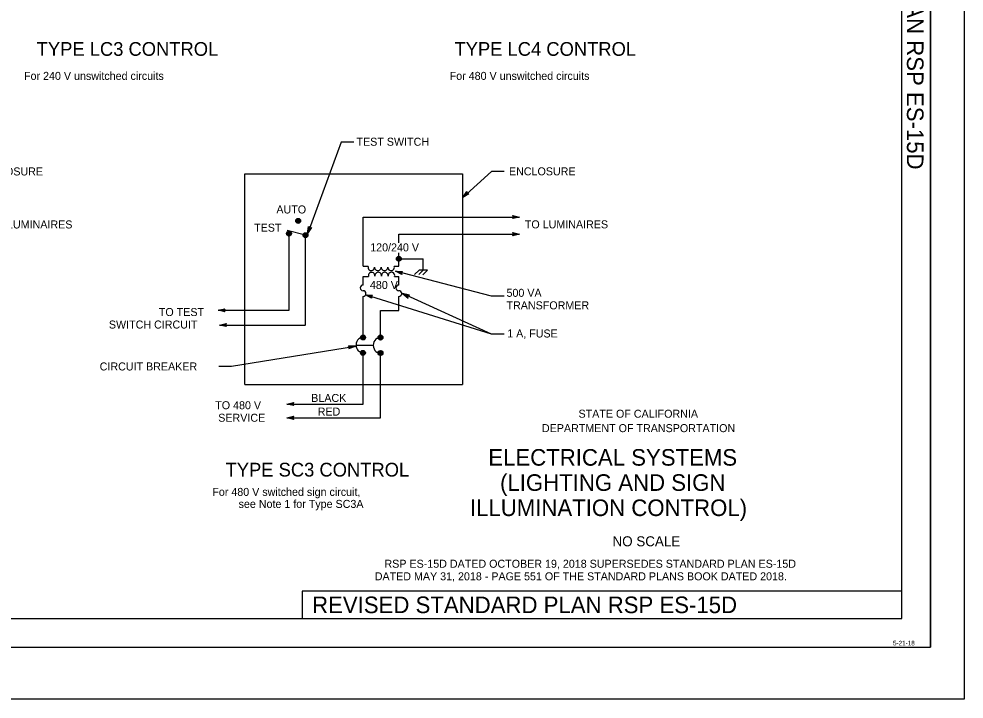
# Model space of a CAD drawing. Extents: x -894 to 866, y -476 to 714.
# Drawn here: x 39 to 866, y -476 to 119 of the extents above; entities that cross this region are included whole.
import ezdxf

# ---------------------------------------------------------------- set-up
doc = ezdxf.new("R2010")
doc.units = 0
for name, color, linetype in [('10 Sheet Format', 7, 'Continuous'), ('56 Stage 3 Anno', 7, 'Continuous'), ('57 Undefined', 7, 'Continuous'), ('60 Nongeo Data', 7, 'Continuous')]:
    doc.layers.add(name, color=color, linetype=linetype)

msp = doc.modelspace()

# ---------------------------------------------------------------- linework, layer by layer
at = {"layer": '10 Sheet Format'}
for p, q in [((836.55, 668.96), (836.55, -431.04)), ((811.55, -406.04), (811.55, 643.96)), ((811.54, -381.95), (286.89, -381.95)), ((286.89, -381.95), (286.89, -406.04)), ((-813.45, -406.04), (811.55, -406.04)), ((-863.46, -431.04), (836.55, -431.04))]:
    msp.add_line(p, q, dxfattribs=at)
for points in [[(-894.04, 713.56), (865.96, 713.56), (865.96, -476.44), (-894.04, -476.44)], [(-863.46, -431.04), (836.55, -431.04), (836.55, 668.96), (-863.46, 668.96)]]:
    msp.add_lwpolyline(points, close=True, dxfattribs=at)
at = {"layer": '56 Stage 3 Anno'}
for p, q in [((427.44, -37.61), (430.94, -32.56)), ((428.46, -36.67), (431.01, -32.98)), ((430.94, -32.56), (430.94, -32.56)), ((430.94, -32.56), (431.26, -34.08)), ((432.75, -34.52), (427.44, -37.61)), ((427.44, -37.61), (427.44, -37.61)), ((432.35, -34.4), (428.46, -36.68)), ((429.47, -35.74), (431.12, -33.36)), ((431.94, -34.3), (429.47, -35.74)), ((430.49, -34.8), (431.19, -33.78)), ((431.57, -34.16), (430.49, -34.8)), ((431.26, -34.08), (432.75, -34.52)), ((432.75, -34.52), (432.75, -34.52)), ((291.61, -69.13), (292.53, -63.05)), ((295.02, -64.01), (291.61, -69.13)), ((292.11, -67.83), (292.78, -63.4)), ((294.61, -64.09), (292.11, -67.84)), ((292.53, -63.05), (292.53, -63.05)), ((292.53, -63.05), (293.48, -64.28)), ((292.61, -66.55), (293.04, -63.69)), ((294.19, -64.17), (292.61, -66.55)), ((293.1, -65.26), (293.29, -64.04)), ((293.8, -64.21), (293.1, -65.26)), ((293.48, -64.28), (295.02, -64.01)), ((295.02, -64.01), (295.02, -64.01)), ((291.61, -69.13), (291.61, -69.13)), ((374.05, -105.06), (368.66, -102.11)), ((368.66, -102.11), (368.66, -102.11)), ((368.66, -102.11), (374.79, -102.49)), ((373.94, -104.65), (369.98, -102.49)), ((369.99, -102.49), (374.46, -102.77)), ((373.82, -104.24), (371.31, -102.88)), ((371.31, -102.88), (374.2, -103.05)), ((373.74, -103.86), (372.64, -103.26)), ((372.64, -103.26), (373.87, -103.34)), ((374.79, -102.49), (373.65, -103.55)), ((373.65, -103.55), (374.05, -105.06)), ((374.05, -105.06), (374.05, -105.06)), ((374.79, -102.49), (374.79, -102.49)), ((380.81, -123.24), (374.86, -121.68)), ((374.86, -121.68), (374.86, -121.68)), ((374.86, -121.68), (379.59, -125.62)), ((452.53, -157.11), (374.86, -121.68)), ((380.45, -123.46), (376.09, -122.31)), ((376.1, -122.32), (379.54, -125.19)), ((380.08, -123.67), (377.32, -122.95)), ((377.32, -122.95), (379.54, -124.8)), ((379.76, -123.9), (378.55, -123.58)), ((378.55, -123.58), (379.5, -124.37)), ((379.48, -124.07), (380.81, -123.24)), ((380.81, -123.24), (380.81, -123.24)), ((379.59, -125.62), (379.48, -124.07)), ((379.59, -125.62), (379.59, -125.62)), ((327.45, -167.31), (327.45, -167.31)), ((327.91, -169.89), (327.91, -169.89)), ((333.5, -167.57), (333.5, -167.57))]:
    msp.add_line(p, q, dxfattribs=at)
for points in [[(332.26, 10.7), (321.13, 10.7), (292.09, -67.85)], [(463.66, -14.92), (452.53, -14.92), (427.44, -37.61)], [(463.66, -123.93), (452.53, -123.93), (368.66, -102.11)], [(463.66, -157.11), (452.53, -157.11), (342.44, -122.69)], [(214.01, -185.3), (225.15, -185.3), (333.5, -167.57)]]:
    msp.add_lwpolyline(points, dxfattribs=at)
for points in [[(347.68, -125.71), (342.44, -122.69), (348.46, -123.2), (348.16, -123.48), (343.74, -123.1), (347.58, -125.32), (347.49, -124.92), (345.03, -123.51), (347.85, -123.75), (347.55, -124.02), (346.33, -123.91), (347.39, -124.53), (347.32, -124.22), (348.46, -123.2), (347.32, -124.22)], [(327.91, -169.89), (333.5, -167.57), (327.45, -167.3), (327.72, -167.61), (332.15, -167.81), (328.05, -169.51), (328.2, -169.13), (330.82, -168.05), (327.99, -167.92), (328.25, -168.23), (329.48, -168.28), (328.34, -168.75), (328.45, -168.46), (327.45, -167.3), (328.45, -168.46)]]:
    msp.add_lwpolyline(points, close=True, dxfattribs=at)
at = {"layer": '57 Undefined'}
for p, q in [((392.93, -101.15), (392.93, -91.24)), ((389.26, -101.15), (385.32, -105.08)), ((392.93, -101.15), (389.01, -105.07)), ((396.6, -101.15), (392.51, -105.24))]:
    msp.add_line(p, q, dxfattribs=at)
msp.add_lwpolyline([(396.6, -101.15), (389.26, -101.15)], dxfattribs=at)
at = {"layer": '60 Nongeo Data'}
for p, q in [((281.38, -58.01), (283.45, -55.94)), ((281.46, -58.64), (284.08, -56.02)), ((281.5, -57.37), (284.21, -60.08)), ((281.65, -57.03), (282.48, -56.21)), ((281.67, -59.14), (284.58, -56.23)), ((281.73, -56.89), (284.68, -59.84)), ((281.97, -59.54), (284.98, -56.53)), ((282.06, -56.51), (285.07, -59.52)), ((282.36, -59.86), (285.3, -56.92)), ((282.47, -56.21), (285.36, -59.11)), ((282.84, -60.09), (285.53, -57.4)), ((282.97, -56.01), (285.57, -58.61)), ((283.61, -55.94), (285.63, -57.97)), ((284.64, -56.27), (285.32, -56.94)), ((340.2, -54.74), (477.14, -54.74)), ((340.23, -97.87), (340.2, -54.74)), ((471.94, -54.74), (471.14, -53.4)), ((471.14, -53.4), (471.14, -53.4)), ((471.14, -53.4), (477.14, -54.74)), ((477.14, -54.74), (471.14, -56.07)), ((471.14, -56.07), (471.94, -54.74)), ((471.14, -56.07), (471.14, -56.07)), ((471.36, -53.76), (475.76, -54.74)), ((475.75, -54.75), (471.38, -55.71)), ((474.38, -54.74), (471.56, -55.37)), ((471.59, -54.12), (474.38, -54.74)), ((471.77, -54.46), (473, -54.74)), ((473, -54.74), (471.79, -55.01)), ((477.14, -54.74), (477.14, -54.74)), ((281.38, -57.96), (283.62, -60.2)), ((281.51, -58.79), (282.79, -60.07)), ((283.44, -60.19), (285.64, -58)), ((284.3, -60.04), (285.49, -58.85)), ((273.33, -69.43), (275.69, -67.07)), ((273.34, -68.91), (275.72, -71.29)), ((273.38, -69.66), (274.98, -71.26)), ((273.39, -68.67), (274.94, -67.12)), ((273.48, -69.99), (276.26, -67.21)), ((273.49, -68.35), (276.28, -71.14)), ((273.73, -70.44), (276.71, -67.46)), ((273.75, -67.91), (276.73, -70.88)), ((289.9, -70.57), (273.99, -66.62)), ((274.08, -70.8), (277.08, -67.81)), ((274.09, -67.54), (277.09, -70.54)), ((274.5, -71.09), (277.36, -68.23)), ((274.52, -67.26), (277.37, -70.11)), ((275.03, -71.27), (277.54, -68.76)), ((275.05, -67.09), (277.54, -69.58)), ((275.47, -136.27), (275.47, -71.35)), ((275.71, -71.29), (277.56, -69.44)), ((275.74, -67.07), (277.56, -68.89)), ((287.78, -70.34), (290.13, -72.69)), ((287.8, -70.23), (289.56, -68.47)), ((287.8, -70.93), (290.26, -68.47)), ((287.83, -71.1), (289.37, -72.63)), ((287.93, -69.77), (290.69, -72.54)), ((287.97, -71.47), (290.8, -68.64)), ((288.18, -69.32), (291.15, -72.29)), ((288.24, -71.91), (291.24, -68.91)), ((288.52, -68.95), (291.52, -71.95)), ((288.6, -72.26), (291.59, -69.27)), ((288.94, -68.67), (291.8, -71.53)), ((289.04, -72.52), (291.85, -69.71)), ((289.46, -68.48), (291.98, -71)), ((289.59, -72.68), (292.01, -70.26)), ((289.87, -149.08), (289.87, -72.74)), ((290.14, -68.45), (292.02, -70.33)), ((290.32, -72.66), (291.98, -70.99)), ((371.51, -69.74), (477.14, -69.74)), ((371.51, -77.3), (371.51, -69.74)), ((471.94, -69.74), (471.14, -68.4)), ((471.14, -68.4), (471.14, -68.4)), ((471.14, -68.4), (477.14, -69.74)), ((477.14, -69.74), (471.14, -71.07)), ((471.14, -71.07), (471.94, -69.74)), ((471.14, -71.07), (471.14, -71.07)), ((471.36, -68.76), (475.76, -69.74)), ((475.75, -69.75), (471.38, -70.71)), ((474.38, -69.74), (471.56, -70.37)), ((471.59, -69.12), (474.38, -69.74)), ((471.77, -69.46), (473, -69.74)), ((473, -69.74), (471.79, -70.01)), ((477.14, -69.74), (477.14, -69.74)), ((369.41, -91.57), (371.84, -89.14)), ((369.42, -90.85), (371.13, -89.14)), ((369.51, -90.53), (372.23, -93.25)), ((369.57, -92.11), (372.39, -89.3)), ((369.74, -90.06), (372.7, -93.01)), ((369.84, -92.56), (372.83, -89.57)), ((370.07, -89.68), (373.08, -92.68)), ((370.19, -92.91), (373.18, -89.92)), ((370.48, -89.38), (373.37, -92.27)), ((370.63, -93.18), (373.45, -90.36)), ((370.99, -89.18), (373.58, -91.77)), ((371.17, -93.34), (373.61, -90.9)), ((371.51, -89.89), (371.51, -86.21)), ((371.63, -89.11), (373.64, -91.12)), ((372.68, -89.46), (373.29, -90.07)), ((340.23, -97.87), (344.64, -97.87)), ((367.53, -97.87), (371.51, -97.87)), ((369.39, -91.12), (371.64, -93.37)), ((369.51, -91.94), (370.82, -93.25)), ((371.51, -97.87), (371.51, -93.37)), ((371.88, -93.34), (373.61, -91.61)), ((373.65, -91.24), (392.93, -91.24)), ((340.23, -106.87), (344.98, -106.87)), ((340.24, -114.27), (340.23, -106.87)), ((367.77, -106.87), (371.52, -106.87)), ((371.53, -114.25), (371.52, -106.87)), ((340.27, -157.94), (340.25, -124.25)), ((371.54, -136.45), (371.53, -124.33)), ((213.37, -136.24), (219.37, -134.91)), ((213.37, -136.24), (275.57, -136.24)), ((219.37, -137.58), (213.37, -136.24)), ((213.37, -136.24), (213.37, -136.24)), ((219.16, -137.23), (214.75, -136.24)), ((214.76, -136.24), (219.14, -135.27)), ((216.14, -136.25), (218.96, -135.62)), ((218.92, -136.87), (216.14, -136.25)), ((217.52, -136.25), (218.73, -135.98)), ((218.75, -136.52), (217.52, -136.25)), ((219.37, -134.91), (218.57, -136.24)), ((218.57, -136.24), (219.37, -137.58)), ((219.37, -134.91), (219.37, -134.91)), ((219.37, -137.58), (219.37, -137.58)), ((355.55, -136.45), (371.54, -136.45)), ((355.57, -158.06), (355.55, -136.45)), ((214.6, -149.24), (220.6, -147.91)), ((215.99, -149.23), (220.36, -148.27)), ((217.36, -149.24), (220.19, -148.61)), ((220.6, -147.91), (219.8, -149.24)), ((220.6, -147.91), (220.6, -147.91)), ((214.6, -149.24), (289.79, -149.24)), ((220.6, -150.58), (214.6, -149.24)), ((214.6, -149.24), (214.6, -149.24)), ((220.38, -150.22), (215.98, -149.24)), ((220.15, -149.86), (217.36, -149.24)), ((218.74, -149.24), (219.95, -148.97)), ((219.97, -149.52), (218.74, -149.24)), ((219.8, -149.24), (220.6, -150.58)), ((220.6, -150.58), (220.6, -150.58)), ((338.11, -160.25), (340.07, -162.2)), ((338.12, -159.84), (340, -157.96)), ((338.15, -160.51), (340.67, -157.99)), ((338.16, -159.59), (340.72, -162.15)), ((338.34, -161.04), (341.2, -158.18)), ((338.36, -159.08), (341.24, -161.95)), ((338.6, -161.44), (338.85, -161.69)), ((338.62, -161.46), (341.62, -158.46)), ((338.65, -158.66), (341.65, -161.67)), ((338.98, -161.8), (341.96, -158.83)), ((339.02, -158.32), (341.98, -161.29)), ((339.44, -162.05), (342.21, -159.28)), ((339.49, -158.08), (342.23, -160.82)), ((340.01, -162.19), (342.35, -159.85)), ((340.06, -157.95), (342.36, -160.25)), ((340.78, -162.13), (342.29, -160.61)), ((340.86, -158.04), (342.27, -159.45)), ((353.38, -159.96), (355.26, -158.08)), ((353.39, -160.5), (355.19, -162.3)), ((353.4, -159.81), (355.89, -162.29)), ((353.41, -160.63), (355.94, -158.11)), ((353.58, -159.27), (356.42, -162.11)), ((353.6, -161.16), (356.46, -158.29)), ((353.85, -158.84), (356.85, -161.84)), ((353.88, -161.58), (356.88, -158.58)), ((354.21, -158.5), (357.19, -161.48)), ((354.25, -161.92), (357.22, -158.95)), ((354.66, -158.24), (357.45, -161.03)), ((354.71, -162.17), (357.47, -159.4)), ((355.22, -158.08), (357.61, -160.47)), ((355.27, -162.31), (357.61, -159.97)), ((355.95, -158.11), (357.57, -159.73)), ((356.04, -162.25), (357.55, -160.74)), ((334.16, -166.95), (349.22, -166.95)), ((338, -173.39), (339.99, -171.4)), ((338, -173.56), (340.09, -175.65)), ((338.06, -174.04), (340.64, -171.46)), ((338.08, -172.93), (340.71, -175.57)), ((338.26, -174.54), (341.15, -171.65)), ((338.29, -172.44), (341.21, -175.35)), ((338.39, -172.29), (338.91, -171.77)), ((338.55, -174.96), (341.56, -171.95)), ((338.6, -172.04), (341.61, -175.05)), ((338.93, -175.28), (341.89, -172.33)), ((338.99, -171.72), (341.93, -174.66)), ((339.4, -175.52), (342.12, -172.8)), ((339.47, -171.49), (342.15, -174.18)), ((339.98, -175.65), (342.25, -173.38)), ((340.07, -171.39), (342.25, -173.57)), ((340.95, -171.56), (342.09, -172.7)), ((353.34, -173.62), (355.36, -171.6)), ((353.41, -174.26), (356, -171.67)), ((353.44, -173.08), (356.12, -175.76)), ((353.61, -174.77), (356.51, -171.87)), ((353.67, -172.58), (354.31, -171.94)), ((353.67, -172.6), (356.6, -175.53)), ((353.91, -175.18), (356.92, -172.17)), ((353.99, -172.21), (356.99, -175.22)), ((354.29, -175.51), (357.24, -172.55)), ((354.39, -171.9), (357.3, -174.82)), ((354.76, -175.74), (357.48, -173.03)), ((354.88, -171.69), (357.52, -174.32)), ((355.35, -175.86), (357.59, -173.61)), ((355.51, -171.61), (357.6, -173.7)), ((356.45, -171.84), (357.36, -172.75)), ((338.24, -174.51), (339.15, -175.42)), ((340.31, -218.38), (340.28, -175.65)), ((340.79, -175.55), (342.14, -174.19)), ((353.34, -173.68), (355.52, -175.86)), ((353.51, -174.56), (354.65, -175.7)), ((355.62, -230.37), (355.58, -175.86)), ((356.17, -175.75), (357.48, -174.44)), ((273.52, -218.38), (279.53, -217.08)), ((279.52, -219.75), (273.52, -218.38)), ((273.52, -218.38), (273.52, -218.38)), ((273.52, -218.38), (340.31, -218.38)), ((279.3, -219.39), (274.9, -218.39)), ((274.91, -218.39), (279.29, -217.43)), ((276.28, -218.4), (279.11, -217.78)), ((279.07, -219.03), (276.28, -218.4)), ((277.67, -218.4), (278.88, -218.14)), ((278.89, -218.68), (277.67, -218.4)), ((279.53, -217.08), (278.72, -218.4)), ((278.72, -218.4), (279.52, -219.75)), ((279.52, -219.75), (279.52, -219.75)), ((279.53, -217.08), (279.53, -217.08)), ((273.52, -230.37), (279.53, -229.06)), ((273.52, -230.37), (355.62, -230.37)), ((279.52, -231.73), (273.52, -230.37)), ((273.52, -230.37), (273.52, -230.37)), ((279.3, -231.38), (274.9, -230.38)), ((274.91, -230.37), (279.29, -229.42)), ((276.28, -230.38), (279.11, -229.77)), ((279.07, -231.01), (276.28, -230.38)), ((277.67, -230.39), (278.88, -230.12)), ((278.89, -230.67), (277.67, -230.39)), ((279.53, -229.06), (278.72, -230.39)), ((278.72, -230.39), (279.52, -231.73)), ((279.53, -229.06), (279.53, -229.06)), ((279.52, -231.73), (279.52, -231.73))]:
    msp.add_line(p, q, dxfattribs=at)
for points in [[(236.81, -16.98), (427.27, -16.97)], [(236.81, -201.36), (236.81, -16.98)], [(427.27, -16.97), (427.28, -201.35)], [(236.81, -201.36), (427.28, -201.35)]]:
    msp.add_lwpolyline(points, dxfattribs=at)
for centre in [(283.51, -58.07), (275.45, -69.18), (289.9, -70.57), (371.51, -91.24), (340.23, -160.08), (355.5, -160.19), (340.12, -173.52), (355.47, -173.73)]:
    msp.add_circle(centre, 2.13, dxfattribs=at)
for centre, radius, start, end in [((347.46, -98.73), 2.89, 163.94922, 4.1846), ((353.2, -98.69), 2.89, 176.78781, 3.2119), ((358.98, -98.73), 2.89, 175.81254, 4.1846), ((364.77, -98.78), 2.89, 174.83741, 17.0647), ((347.79, -106.01), 2.89, 351.89611, 197.0647), ((353.53, -105.96), 2.89, 350.90883, 189.08797), ((359.21, -105.96), 2.89, 350.90883, 189.08797), ((365, -105.96), 2.89, 343.94545, 189.08797), ((340.28, -116.76), 2.5, 90, 270), ((371.53, -116.75), 2.5, 90, 270), ((340.28, -121.74), 2.5, 270, 90), ((371.53, -121.74), 2.5, 270, 90)]:
    msp.add_arc(centre, radius, start, end, dxfattribs=at)
for centre, end_param in [((338.2, -166.7), 3.141593), ((353.26, -166.92), 3.227911)]:
    msp.add_ellipse(centre, major_axis=(0.11, 6.01), ratio=0.672474, start_param=0, end_param=end_param, dxfattribs=at)

# ---------------------------------------------------------------- texts
at = {"layer": '10 Sheet Format'}
msp.add_text('2018 REVISED STANDARD PLAN RSP ES-15D', height=14.5, rotation=270, dxfattribs=at).set_placement((815.95, 407.02))
for s, height, p in [('STATE OF CALIFORNIA', 7, (528.7, -230.3)), ('DEPARTMENT OF TRANSPORTATION', 7, (496.7, -242.91)), ('ELECTRICAL SYSTEMS', 14.5, (449.78, -272.24)), ('(LIGHTING AND SIGN', 14.5, (460.05, -294.27)), ('ILLUMINATION CONTROL)', 14.5, (433.74, -316.31)), ('NO SCALE', 8.75, (558.47, -342.77)), ('RSP ES-15D DATED OCTOBER 19, 2018 SUPERSEDES STANDARD PLAN ES-15D', 7, (358.96, -361.54)), ('DATED MAY 31, 2018 - PAGE 551 OF THE STANDARD PLANS BOOK DATED 2018.', 7, (350.46, -372.54)), ('5-21-18', 4, (803.76, -429.46))]:
    msp.add_text(s, height=height, dxfattribs=at).set_placement(p)
at = {"layer": '57 Undefined'}
for s, height, p in [('TYPE LC3 CONTROL', 12.0078, (54.76, 86.26)), ('TYPE LC4 CONTROL', 12.0078, (420.21, 86.26)), ('For 240 V unswitched circuits', 7, (43.7, 65.22)), ('For 480 V unswitched circuits', 7, (416.01, 65.22)), ('TEST SWITCH', 7, (334.52, 7.61)), ('ENCLOSURE', 7, (2.08, -18.37)), ('ENCLOSURE', 7, (467.85, -18.29)), ('AUTO', 7, (264.43, -51.62)), ('240 V TO LUMINAIRES', 7, (-13.87, -64.74)), ('TO LUMINAIRES', 7, (481.74, -64.66)), ('TEST', 7, (244.94, -67.53)), ('120/240 V', 7, (346.48, -84.8)), ('480 V', 7, (346.23, -117.67)), ('500 VA', 7, (465.71, -124.55)), ('TRANSFORMER', 7, (465.71, -135.49)), ('TO TEST', 7, (161.61, -141.35)), ('SWITCH CIRCUIT', 7, (117.91, -152.29)), ('1 A, FUSE', 7, (466.32, -160.11)), ('CIRCUIT BREAKER', 7, (109.87, -188.95)), ('BLACK', 7, (294.89, -216.52)), ('TO 480 V', 7, (210.95, -222.89)), ('RED', 7, (300.58, -228.43)), (' SERVICE', 7, (210.95, -233.83)), ('TYPE SC3 CONTROL', 12.0078, (219.98, -281.74)), ('For 480 V switched sign circuit,', 7, (208.38, -298.69)), ('see Note 1 for Type SC3A', 7, (231.36, -309.19))]:
    msp.add_text(s, height=height, dxfattribs=at).set_placement(p)
at = {"layer": '60 Nongeo Data'}
msp.add_text('REVISED STANDARD PLAN RSP ES-15D', height=14.5, dxfattribs=at).set_placement((295.64, -401.24))

doc.saveas('drawing.dxf')
